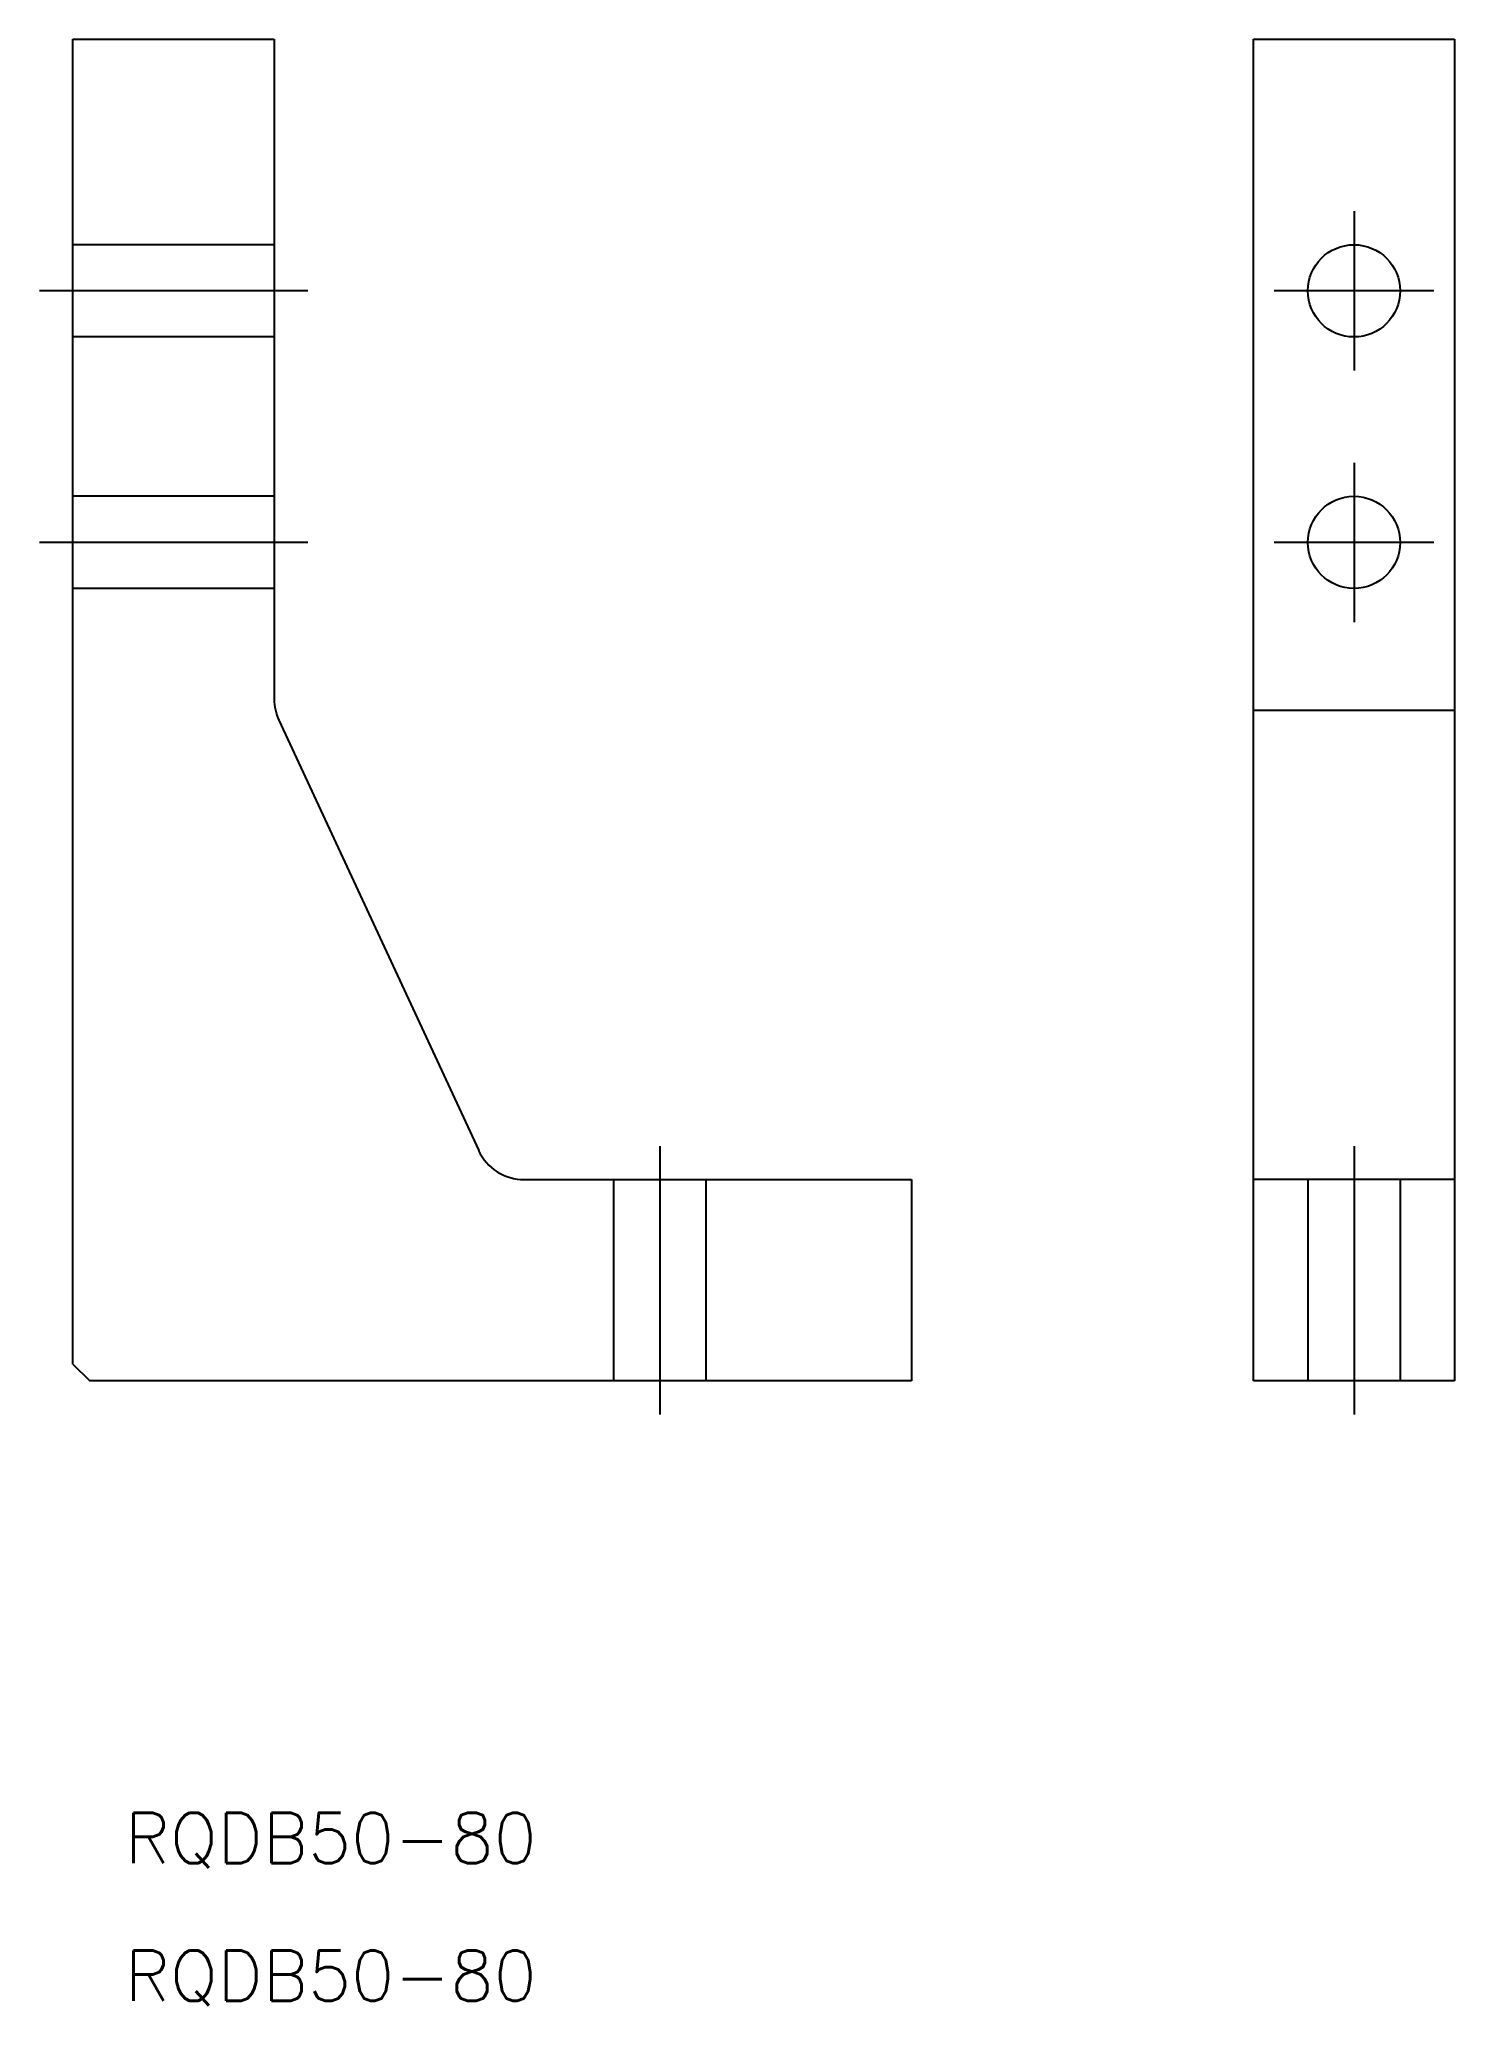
# Model space of a CAD drawing. Extents: x -72 to 12, y -37 to 80.
import ezdxf

# ---------------------------------------------------------------- set-up
doc = ezdxf.new("R2010")
doc.units = 0
doc.linetypes.add('CENTER', pattern=[50.8, 31.75, -6.35, 6.35, -6.35])
doc.linetypes.add('DASHED', pattern=[19.05, 12.7, -6.35])
doc.layers.get('0').update_dxf_attribs({"linetype": 'CONTINUOUS'})
doc.layers.add('CENTER', color=1, linetype='CENTER')
doc.styles.get("Standard").update_dxf_attribs({"font": 'txt.shx', "height": 3, "bigfont": 'bigfont.shx'})

msp = doc.modelspace()

# ---------------------------------------------------------------- linework, layer by layer
at = {"color": 7, "linetype": 'CONTINUOUS'}
for p, q in [((-70.37, 1), (-70.37, 80)), ((-70.37, 80), (-58.37, 80)), ((-58.37, 80), (-58.37, 40.66)), ((0, 0), (0, 80)), ((0, 80), (12, 80)), ((12, 80), (12, 0)), ((0, 40), (12, 40)), ((-58.09, 39.4), (-46.18, 13.74)), ((-43.46, 12), (-20.37, 12)), ((-20.37, 12), (-20.37, 0)), ((12, 12), (0, 12)), ((-70.37, 1), (-69.37, 0)), ((-20.37, 0), (-69.37, 0)), ((12, 0), (0, 0))]:
    msp.add_line(p, q, dxfattribs=at)
at = {"color": 3, "linetype": 'DASHED'}
for p, q in [((-58.37, 67.75), (-70.37, 67.75)), ((-58.37, 62.25), (-70.37, 62.25)), ((-58.37, 52.75), (-70.37, 52.75)), ((-58.37, 47.25), (-70.37, 47.25)), ((-38.12, 0), (-38.12, 12)), ((-32.62, 0), (-32.62, 12)), ((3.25, 12), (3.25, 0)), ((8.75, 12), (8.75, 0))]:
    msp.add_line(p, q, dxfattribs=at)
at = {"color": 7, "linetype": 'CONTINUOUS'}
for centre in [(6, 65), (6, 50)]:
    msp.add_circle(centre, 2.75, dxfattribs=at)
for centre, start, end in [((-55.37, 40.66), 180, 204.9048), ((-43.46, 15), 204.9048, 270)]:
    msp.add_arc(centre, 3, start, end, dxfattribs=at)
at = {"layer": 'CENTER', "color": 1, "linetype": 'CENTER'}
for p, q in [((6, 69.75), (6, 60.25)), ((-56.37, 65), (-72.37, 65)), ((10.75, 65), (1.25, 65)), ((6, 54.75), (6, 45.25)), ((-56.37, 50), (-72.37, 50)), ((10.75, 50), (1.25, 50)), ((-35.37, -2), (-35.37, 14)), ((6, 14), (6, -2))]:
    msp.add_line(p, q, dxfattribs=at)

# ---------------------------------------------------------------- texts
at = {"color": 7, "linetype": 'CONTINUOUS'}
for p in [(-67.28, -28.76), (-67.28, -36.97)]:
    msp.add_text('RQDB50-80', height=3, dxfattribs=at).set_placement(p)

doc.saveas('drawing.dxf')
